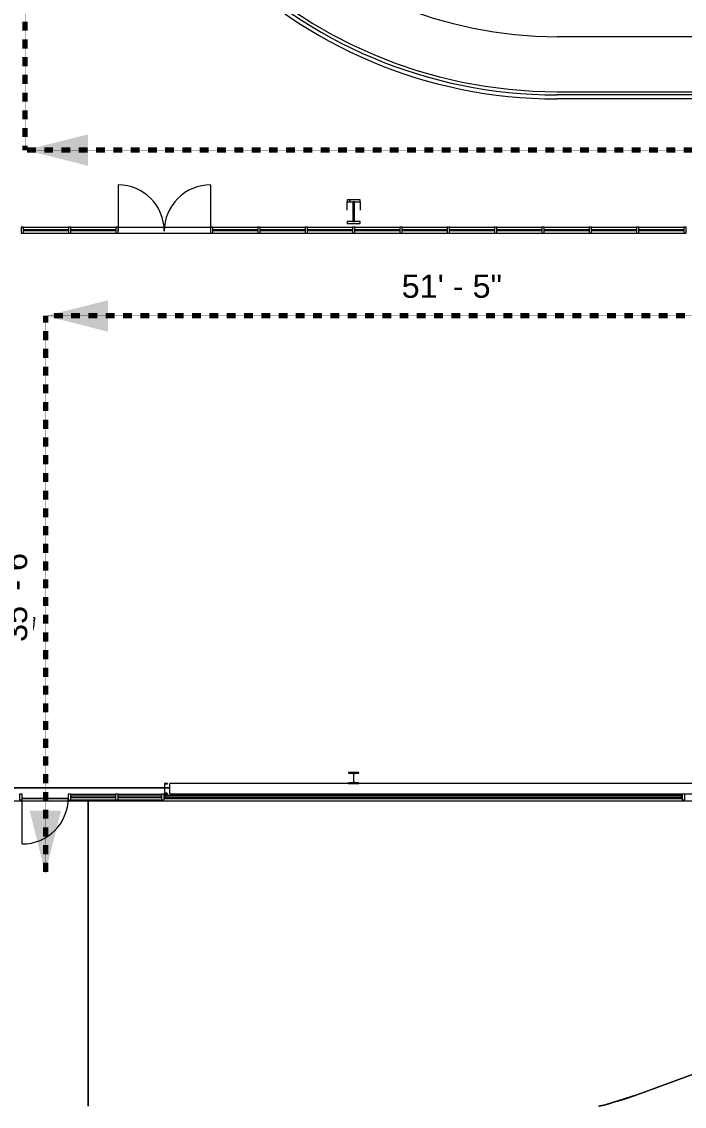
# Model space of a CAD drawing. Header units: inches. Extents: x -1442 to 59636, y -36095 to 792.
# Drawn here: x 56105 to 56611, y -23034 to -22205 of the extents above; entities that cross this region are included whole.
import ezdxf

# ---------------------------------------------------------------- set-up
doc = ezdxf.new("R2010")
doc.units = ezdxf.units.IN
doc.header["$MEASUREMENT"] = 0
doc.linetypes.add('Dash', pattern=[0.25, 0.125, -0.125])
for name, color, linetype, lineweight in [('A-ANNO-IDEN', 131, 'Continuous', 9), ('A-ANNO-NOTE', 131, 'Continuous', 9), ('A-DOOR', 31, 'Continuous', 9), ('A-FLOR', 192, 'Continuous', 9), ('A-FLOR-HRAL', 11, 'Continuous', 13), ('A-FLOR-OTLN', 90, 'Continuous', 13), ('A-GENM', 13, 'Continuous', 9), ('A-GLAZ-CURT', 52, 'Continuous', 13), ('A-GLAZ-CWMG', 51, 'Continuous', 13), ('A-SITE-SWLK', 140, 'Continuous', 9), ('A-WALL', 113, 'Continuous', 9), ('C-TOPO', 7, 'Continuous', 9), ('L-SITE-WALL', 31, 'Continuous', 13), ('S-BEAM', 12, 'Continuous', 9), ('S-COLS', 52, 'Continuous', 13)]:
    doc.layers.add(name, color=color, linetype=linetype, lineweight=lineweight)
doc.styles.add('Arial_2', font='arial.ttf', dxfattribs={"height": 17.703593})
pattern_1 = [(225, (56358.36, -22360.053), (19.00703, -19.00703), []), (225, (56358.36, -22388.853), (19.00703, -19.00703), [])]

# ---------------------------------------------------------------- blocks, each defined once
blk = doc.blocks.new('Struct_Xcel_Sports Complex_rvt-2-Egress Plan')
at = {"layer": 'A-FLOR', "color": 10, "lineweight": 13}
for p, q in [((22941.27, -22790.8), (22810.7, -22790.8)), ((22945.27, -22790.8), (22941.57, -22790.8))]:
    blk.add_line(p, q, dxfattribs=at)
at = {"layer": 'L-SITE-WALL', "color": 10}
for p, q in [((22810.7, -22790.8), (22941.27, -22790.8)), ((22941.57, -22790.8), (22945.27, -22790.8)), ((22867.77, -22798.8), (22832.58, -22798.8)), ((22941.27, -22798.8), (22941.02, -22798.8)), ((23336.77, -22798.8), (22941.33, -22798.8)), ((23337.08, -22798.8), (23336.83, -22798.8))]:
    blk.add_line(p, q, dxfattribs=at)
blk = doc.blocks.new('W-Wide Flange-Column - B2_E-1389165-Egress Plan')
at = {"layer": 'S-COLS', "lineweight": 15}
for p, q in [((4, 4.13), (-4, 4.13)), ((-4, 4.13), (-4, 3.69)), ((-4, 3.69), (-0.84, 3.69)), ((-0.14, 3), (-0.14, -3)), ((0.14, -3), (0.14, 3)), ((0.84, 3.69), (4, 3.69)), ((4, 3.69), (4, 4.13)), ((-0.84, -3.69), (-4, -3.69)), ((-4, -3.69), (-4, -4.12)), ((-4, -4.12), (4, -4.12)), ((4, -3.69), (0.84, -3.69)), ((4, -4.12), (4, -3.69))]:
    blk.add_line(p, q, dxfattribs=at)
for centre, start, end in [((-0.84, 3), 0, 90), ((0.84, 3), 90, 180), ((-0.84, -3), 270, 0), ((0.84, -3), 180, 270)]:
    blk.add_arc(centre, 0.691, start, end, dxfattribs=at)
blk = doc.blocks.new('Rectangular Mullion - Profile_Polycarbonate_Upper and left-1184084-Egress Plan')
at = {"layer": 'A-GLAZ-CWMG'}
for p, q in [((-2.75, 1.29), (0, 1.29)), ((-2.75, 0.79), (-2.75, 1.29)), ((-2.5, 0.79), (-2.75, 0.79)), ((-0.06, 1.22), (-2.69, 1.22)), ((-2.69, 1.22), (-2.69, 0.85)), ((-2.69, 0.85), (-2.5, 0.85)), ((-2.5, 0.85), (-2.5, 0.79)), ((-0.06, -1.15), (-0.06, 1.22)), ((0, 1.29), (0, -1.21)), ((-2.75, -1.21), (-2.75, -0.79)), ((-2.75, -0.79), (-2.5, -0.79)), ((0, -1.21), (-2.75, -1.21)), ((-2.5, -0.85), (-2.69, -0.85)), ((-2.69, -0.85), (-2.69, -1.15)), ((-2.69, -1.15), (-0.06, -1.15)), ((-2.5, -0.79), (-2.5, -0.85))]:
    blk.add_line(p, q, dxfattribs=at)
blk = doc.blocks.new('Rectangular Mullion - Profile_Polycarbonate_right-1184085-Egress Plan')
at = {"layer": 'A-GLAZ-CWMG'}
for p, q in [((0, 1.29), (-2.75, 1.29)), ((-2.75, 1.29), (-2.75, 0.79)), ((-2.75, 0.79), (-2.5, 0.79)), ((-2.69, 0.85), (-2.69, 1.22)), ((-2.69, 1.22), (-0.06, 1.22)), ((-2.5, 0.85), (-2.69, 0.85)), ((-2.5, 0.79), (-2.5, 0.85)), ((-0.06, 1.22), (-0.06, -1.15)), ((0, -1.21), (0, 1.29)), ((-2.5, -0.79), (-2.75, -0.79)), ((-2.75, -0.79), (-2.75, -1.21)), ((-2.75, -1.21), (0, -1.21)), ((-2.69, -1.15), (-2.69, -0.85)), ((-2.69, -0.85), (-2.5, -0.85)), ((-0.06, -1.15), (-2.69, -1.15)), ((-2.5, -0.85), (-2.5, -0.79))]:
    blk.add_line(p, q, dxfattribs=at)
blk = doc.blocks.new('Top Rail Type - Top Rail_Internal_-939601-Egress Plan')
at = {"layer": 'A-FLOR-HRAL', "lineweight": 9}
for p, q in [((24222.81, -22261.26), (23241.39, -22261.26)), ((24222.81, -22264.3), (23241.39, -22264.3))]:
    blk.add_line(p, q, dxfattribs=at)
for radius in [365.52, 362.48]:
    blk.add_arc((23241.39, -21898.78), radius, 180, 270, dxfattribs=at)
blk = doc.blocks.new('columns and girder2 - one-V32-Egress Plan')
at = {"layer": 'S-BEAM'}
h = blk.add_hatch(dxfattribs=at)
h.set_pattern_fill('FP_31', color=256, style=0, pattern_type=2)
h.set_pattern_definition(pattern_1)
h.paths.add_polyline_path([(-0.63, -0.5), (-5, -0.5), (-5, -2), (5, -2), (5, -0.5), (0, -0.5)], flags=0)
h.paths.add_polyline_path([(-0.63, -17.03), (-5, -17.03), (-5, -18.55), (5, -18.55), (5, -17.03), (0, -17.03)], flags=0)
h.paths.add_polyline_path([(-1.52, -1204.89), (-5, -1204.89), (-5, -1206.4), (5, -1206.4), (5, -1204.89), (-0.63, -1204.89)], flags=0)
h.paths.add_polyline_path([(5, -1224.25), (-5, -1224.25), (-5, -1225), (5, -1225)], flags=0)
h = blk.add_hatch(dxfattribs=at)
h.set_pattern_fill('FP_31', color=256, style=0, pattern_type=2)
h.set_pattern_definition(pattern_1)
h.paths.add_polyline_path([(-0.63, -2), (-0.63, -17.03), (0.62, -17.03), (0.62, -2), (0, -2)], flags=0)
h.paths.add_polyline_path([(0.5, -1206.4), (-0.63, -1206.4), (-0.63, -1224.25), (0.62, -1224.25), (0.62, -1206.4)], flags=0)
at = {"layer": 'S-BEAM', "lineweight": 15}
for p, q in [((5, -0.5), (-5, -0.5)), ((-5, -0.5), (-5, -2)), ((-5, -2), (5, -2)), ((0.62, -2), (-0.63, -2)), ((-0.63, -2), (-0.63, -17.03)), ((0.62, -17.03), (0.62, -2)), ((5, -2), (5, -0.5)), ((5, -17.03), (-5, -17.03)), ((-5, -17.03), (-5, -18.55)), ((-5, -18.55), (5, -18.55)), ((-0.63, -17.03), (0.62, -17.03)), ((5, -18.55), (5, -17.03))]:
    blk.add_line(p, q, dxfattribs=at)
at = {"layer": 'S-BEAM', "lineweight": 13}
for p, q in [((-5, -17.03), (-5, -10.69)), ((5, -10.69), (5, -17.03))]:
    blk.add_line(p, q, dxfattribs=at)
blk = doc.blocks.new('Rectangular Mullion - Exterior 2_ x 4_5_-827470-Egress Plan')
at = {"layer": 'A-GLAZ-CWMG'}
for p, q in [((-1, 1.5), (1, 1.5)), ((-1, -3), (-1, 1.5)), ((1, 1.5), (1, -3)), ((1, -3), (-1, -3))]:
    blk.add_line(p, q, dxfattribs=at)
blk = doc.blocks.new('System Panel - INSULATED LOW-E GLAZING _SEE ELEVATIONS FOR U-FACTOR_ SHGC_ _ LT_-1142335-Egress Plan')
at = {"layer": 'A-GLAZ-CURT', "lineweight": 9}
for p, q in [((16.53125, -0.25), (-16.53125, -0.25)), ((-16.53125, -0.25), (-16.53125, -1.25)), ((-16.53125, -1.25), (16.53125, -1.25)), ((16.53125, -1.25), (16.53125, -0.25))]:
    blk.add_line(p, q, dxfattribs=at)
at = {"layer": 'A-GLAZ-CURT'}
for p, q in [((-16.53125, -1.25), (-16.53125, -0.25)), ((16.53125, -0.25), (-16.53125, -0.25)), ((-16.53125, -1.25), (16.53125, -1.25)), ((16.53125, -0.25), (16.53125, -1.25))]:
    blk.add_line(p, q, dxfattribs=at)
blk = doc.blocks.new('System Panel - INSULATED LOW-E GLAZING _SEE ELEVATIONS FOR U-FACTOR_ SHGC_ _ LT_-827433-Egress Plan')
at = {"layer": 'A-GLAZ-CURT', "lineweight": 9}
for p, q in [((17.09375, -0.25), (-17.09375, -0.25)), ((-17.09375, -0.25), (-17.09375, -1.25)), ((-17.09375, -1.25), (17.09375, -1.25)), ((17.09375, -1.25), (17.09375, -0.25))]:
    blk.add_line(p, q, dxfattribs=at)
at = {"layer": 'A-GLAZ-CURT'}
for p, q in [((-17.09375, -1.25), (-17.09375, -0.25)), ((17.09375, -0.25), (-17.09375, -0.25)), ((-17.09375, -1.25), (17.09375, -1.25)), ((17.09375, -0.25), (17.09375, -1.25))]:
    blk.add_line(p, q, dxfattribs=at)
blk = doc.blocks.new('Door_Single_Storefront - one-1371403-Egress Plan')
at = {"layer": 'A-DOOR', "lineweight": 13}
blk.add_line((-17.59375, -35.1875), (-17.59375, 0), dxfattribs=at)
blk.add_arc((-17.59375, 0), 35.1875, 270, 0, dxfattribs=at)
blk = doc.blocks.new('Rectangular Mullion - Exterior 2_ x 4_5_-1135321-Egress Plan')
at = {"layer": 'A-GLAZ-CWMG'}
for p, q in [((22278.7, -22795.43), (22311.77, -22795.43)), ((22278.7, -22799.93), (22311.77, -22799.93))]:
    blk.add_line(p, q, dxfattribs=at)
blk = doc.blocks.new('Rectangular Mullion - Exterior 2_ x 4_5_-1305167-Egress Plan')
at = {"layer": 'A-GLAZ-CWMG'}
for p, q in [((22869.77, -22795.43), (22903.95, -22795.43)), ((22869.77, -22799.93), (22903.95, -22799.93))]:
    blk.add_line(p, q, dxfattribs=at)
blk = doc.blocks.new('Rectangular Mullion - Exterior 2_ x 4_5_-1142382-Egress Plan')
at = {"layer": 'A-GLAZ-CWMG'}
for p, q in [((0, 3), (-2, 3)), ((-2, 3), (-2, -1.5)), ((0, -1.5), (0, 3)), ((-2, -1.5), (0, -1.5))]:
    blk.add_line(p, q, dxfattribs=at)
blk = doc.blocks.new('Rectangular Mullion - Exterior 2_ x 4_5_-827464-Egress Plan')
at = {"layer": 'A-GLAZ-CWMG'}
for p, q in [((-1, 3), (1, 3)), ((-1, -1.5), (-1, 3)), ((1, 3), (1, -1.5)), ((1, -1.5), (-1, -1.5))]:
    blk.add_line(p, q, dxfattribs=at)
blk = doc.blocks.new('System Panel - Interior Glazing-1220293-Egress Plan')
at = {"layer": 'A-GLAZ-CURT', "lineweight": 9}
for p, q in [((17.21875, -0.5625), (-17.21875, -0.5625)), ((-17.21875, -0.5625), (-17.21875, -0.9375)), ((-17.21875, -0.9375), (17.21875, -0.9375)), ((17.21875, -0.9375), (17.21875, -0.5625))]:
    blk.add_line(p, q, dxfattribs=at)
blk = doc.blocks.new('Door_Single_Storefront - one-1970956-Egress Plan')
at = {"layer": 'A-DOOR', "lineweight": 13}
blk.add_line((-17.65625, -35.3125), (-17.65625, 0), dxfattribs=at)
blk.add_arc((-17.65625, 0), 35.3125, 270, 0, dxfattribs=at)
blk = doc.blocks.new('Door_Single_Storefront - one-1970957-Egress Plan')
at = {"layer": 'A-DOOR', "lineweight": 13}
blk.add_line((-17.65625, 35.3125), (-17.65625, 0), dxfattribs=at)
blk.add_arc((-17.65625, 0), 35.3125, 360, 90, dxfattribs=at)
blk = doc.blocks.new('Rectangular Mullion - Interior 1_75_ x 4_5_-1179494-Egress Plan')
at = {"layer": 'A-GLAZ-CWMG'}
for p, q in [((24570.45, -22362.3), (24604.89, -22362.3)), ((24570.45, -22366.8), (24604.89, -22366.8))]:
    blk.add_line(p, q, dxfattribs=at)
blk = doc.blocks.new('Rectangular Mullion - Interior 1_75_ x 4_5_-1220290-Egress Plan')
at = {"layer": 'A-GLAZ-CWMG'}
for p, q in [((-0.875, 3), (0.875, 3)), ((-0.875, -1.5), (-0.875, 3)), ((0.875, 3), (0.875, -1.5)), ((0.875, -1.5), (-0.875, -1.5))]:
    blk.add_line(p, q, dxfattribs=at)
blk = doc.blocks.new('Girt_C - 8_D-1665748-Egress Plan')
at = {"layer": 'S-BEAM', "lineweight": 13}
for p, q in [((23081.89, -22787.3), (22945.27, -22787.3)), ((22945.27, -22787.49), (22945.27, -22787.3)), ((22945.27, -22795.12), (22945.27, -22787.49)), ((23371.39, -22787.3), (23089.89, -22787.3)), ((22945.27, -22795.3), (22945.27, -22795.12)), ((22945.27, -22795.3), (23375.52, -22795.3))]:
    blk.add_line(p, q, dxfattribs=at)
blk = doc.blocks.new('Single-Flush - 36_ x 84_-1972644-Egress Plan')
at = {"layer": 'A-DOOR', "lineweight": 13}
for p, q in [((16, -3), (16, -39.01)), ((18, -3), (16, -3)), ((18, -3), (18, -39.01)), ((18, -39.01), (16, -39.01))]:
    blk.add_line(p, q, dxfattribs=at)
at = {"layer": 'A-DOOR'}
blk.add_arc((18, -3), 36.07, 180, 266.82115, dxfattribs=at)
blk = doc.blocks.new('Path of Travel - 01 Start-1856035-Egress Plan')
at = {"layer": 'A-GENM', "linetype": 'Dash', "lineweight": 70}
blk.add_line((8.96, 0), (625.96, 0), dxfattribs=at)
blk = doc.blocks.new('Path of Travel - 02 Middle-1855728-Egress Plan')
at = {"layer": 'A-GENM', "linetype": 'Dash', "lineweight": 70}
blk.add_line((8.96, 0), (434.96, 0), dxfattribs=at)
blk = doc.blocks.new('Path of Travel - 02 Middle-1854587-Egress Plan')
at = {"layer": 'A-GENM', "linetype": 'Dash', "lineweight": 70}
blk.add_line((8.96, 0), (2057.96, 0), dxfattribs=at)
blk = doc.blocks.new('Path of Travel - 02 Middle-1871645-Egress Plan')
at = {"layer": 'A-GENM', "linetype": 'Dash', "lineweight": 70}
blk.add_line((8.96, 0), (799.08, 0), dxfattribs=at)
blk = doc.blocks.new('Rectangular Mullion - Interior 1_75_ x 4_5_-1970954-Egress Plan')
at = {"layer": 'A-GLAZ-CWMG'}
for p, q in [((22905.83, -22362.3), (22941.14, -22362.3)), ((22905.83, -22366.8), (22941.14, -22366.8))]:
    blk.add_line(p, q, dxfattribs=at)
blk = doc.blocks.new('Rectangular Mullion - Interior 1_75_ x 4_5_-1970955-Egress Plan')
at = {"layer": 'A-GLAZ-CWMG'}
for p, q in [((22941.14, -22362.3), (22976.45, -22362.3)), ((22941.14, -22366.8), (22976.45, -22366.8))]:
    blk.add_line(p, q, dxfattribs=at)

msp = doc.modelspace()

# ---------------------------------------------------------------- hatches: boundary and pattern name
at = {"layer": 'A-ANNO-NOTE'}
for points in [[(56155.3, -22315.41), (56155.3, -22291.41), (56107.3, -22303.41), (56127.03, -22308.34)], [(56170.69, -22442.15), (56170.69, -22418.15), (56122.69, -22430.15)], [(56122.69, -22856.15), (56134.69, -22808.15), (56110.69, -22808.15)]]:
    msp.add_hatch(color=256, dxfattribs=at).paths.add_polyline_path(points, flags=0)
at = {"layer": 'S-COLS', "lineweight": 9}
h = msp.add_hatch(dxfattribs=at)
h.set_pattern_fill('FP_11', color=256, style=0, pattern_type=2)
h.set_pattern_definition([(45, (33272.468, 0), (-19.00703, 19.00703), []), (45, (33272.468, 28.8), (-19.00703, 19.00703), [])])
h.paths.add_polyline_path([(56215.68, -22795.3), (56216.06, -22795.28), (56215.96, -22795.03), (56215.68, -22794.91), (56214.04, -22794.65), (56214.07, -22787.95), (56215.96, -22787.58), (56216.07, -22787.3), (56213.73, -22787.33), (56213.73, -22795.3), (56214.04, -22795.3)], flags=0)

# ---------------------------------------------------------------- linework, layer by layer
at = {"layer": 'A-FLOR', "lineweight": 13}
msp.add_line((56513.86, -22258.78), (57495.89, -22258.78), dxfattribs=at)
msp.add_arc((56513.86, -21898.78), 360, 180, 270, dxfattribs=at)
at = {"layer": 'A-FLOR-OTLN'}
msp.add_line((57495.89, -22216.78), (56513.86, -22216.78), dxfattribs=at)
for radius in [360, 318]:
    msp.add_arc((56513.86, -21898.78), radius, 180, 270, dxfattribs=at)
at = {"layer": 'A-SITE-SWLK', "lineweight": 13}
for p, q in [((56155.48, -23033.98), (56155.48, -22799.93)), ((56575.68, -23024.99), (56879.79, -22914.31))]:
    msp.add_line(p, q, dxfattribs=at)
msp.add_arc((56473.08, -22743.09), 300, 284.08676, 290, dxfattribs=at)
at = {"layer": 'A-WALL', "lineweight": 25}
for p, q in [((56609.23, -22796.91), (56213.8, -22796.91)), ((56213.8, -22796.91), (56213.8, -22798.48)), ((56213.8, -22798.48), (56609.23, -22798.48)), ((56609.23, -22798.48), (56609.23, -22796.91))]:
    msp.add_line(p, q, dxfattribs=at)
at = {"layer": 'C-TOPO', "lineweight": 13}
for p, q in [((56213.73, -22790.8), (56083.17, -22790.8)), ((56217.73, -22790.8), (56214.04, -22790.8)), ((56105.05, -22798.8), (56140.23, -22798.8)), ((56140.23, -22798.8), (56105.05, -22798.8)), ((56155.48, -22799.93), (56155.48, -23033.98)), ((56155.48, -23033.98), (56155.48, -22799.93)), ((56575.68, -23024.99), (56879.79, -22914.31)), ((56879.79, -22914.31), (56575.68, -23024.99)), ((56550.72, -23032.86), (56575.68, -23024.99)), ((56575.68, -23024.99), (56550.72, -23032.86)), ((56545.69, -23033.98), (56550.72, -23032.86)), ((56550.72, -23032.86), (56545.69, -23033.98))]:
    msp.add_line(p, q, dxfattribs=at)
at = {"layer": 'L-SITE-WALL'}
for p, q in [((56105.05, -22798.8), (56140.23, -22798.8)), ((56213.48, -22798.8), (56213.74, -22798.8)), ((56213.8, -22798.8), (56609.23, -22798.8)), ((56609.29, -22798.8), (56609.55, -22798.8)), ((58505.29, -22800.8), (56047.48, -22800.8))]:
    msp.add_line(p, q, dxfattribs=at)
at = {"layer": 'S-COLS', "lineweight": 15}
for p, q in [((56216.07, -22787.3), (56213.73, -22787.3)), ((56213.73, -22787.3), (56213.73, -22795.3)), ((56214.04, -22787.95), (56215.68, -22787.69)), ((56214.04, -22794.65), (56214.04, -22787.95)), ((56213.73, -22795.3), (56216.07, -22795.3)), ((56215.68, -22794.91), (56214.04, -22794.65))]:
    msp.add_line(p, q, dxfattribs=at)
for centre, start, end in [((56215.68, -22787.3), 270, 0), ((56215.68, -22795.3), 0, 90)]:
    msp.add_arc(centre, 0.39, start, end, dxfattribs=at)

# ---------------------------------------------------------------- block references
at = {"layer": 'A-DOOR', "lineweight": 13}
for name, p in [('Door_Single_Storefront - one-1970957-Egress Plan', (56195.95, -22365.3)), ('Door_Single_Storefront - one-1371403-Egress Plan', (56122.64, -22798.43))]:
    msp.add_blockref(name, p, dxfattribs=at)
for name, p, rotation in [('Door_Single_Storefront - one-1970956-Egress Plan', (56231.26, -22365.3), 180), ('Single-Flush - 36_ x 84_-1972644-Egress Plan', (56075.48, -22678.58), 89.99999999999206)]:
    msp.add_blockref(name, p, dxfattribs=dict(at, rotation=rotation))
at = {"layer": 'A-FLOR-HRAL', "lineweight": 9}
msp.add_blockref('Top Rail Type - Top Rail_Internal_-939601-Egress Plan', (33272.47, 0), dxfattribs=at)
at = {"layer": 'A-GENM', "lineweight": 13}
for name, p, rotation in [('Path of Travel - 02 Middle-1871645-Egress Plan', (56107.3, -22312.37), 90), ('Path of Travel - 02 Middle-1854587-Egress Plan', (58165.26, -22303.41), 180), ('Path of Travel - 01 Start-1856035-Egress Plan', (56748.65, -22430.15), 180), ('Path of Travel - 02 Middle-1855728-Egress Plan', (56122.69, -22421.19), 270)]:
    msp.add_blockref(name, p, dxfattribs=dict(at, rotation=rotation))
at = {"layer": 'A-GLAZ-CURT', "rotation": 180}
for name, p in [('System Panel - Interior Glazing-1220293-Egress Plan', (56123.14, -22365.3)), ('System Panel - Interior Glazing-1220293-Egress Plan', (56159.33, -22365.3)), ('System Panel - Interior Glazing-1220293-Egress Plan', (56267.89, -22365.3)), ('System Panel - Interior Glazing-1220293-Egress Plan', (56304.08, -22365.3)), ('System Panel - Interior Glazing-1220293-Egress Plan', (56340.26, -22365.3)), ('System Panel - Interior Glazing-1220293-Egress Plan', (56376.45, -22365.3)), ('System Panel - Interior Glazing-1220293-Egress Plan', (56412.64, -22365.3)), ('System Panel - Interior Glazing-1220293-Egress Plan', (56448.83, -22365.3)), ('System Panel - Interior Glazing-1220293-Egress Plan', (56485.01, -22365.3)), ('System Panel - Interior Glazing-1220293-Egress Plan', (56521.2, -22365.3)), ('System Panel - Interior Glazing-1220293-Egress Plan', (56557.39, -22365.3)), ('System Panel - Interior Glazing-1220293-Egress Plan', (56593.58, -22365.3)), ('System Panel - INSULATED LOW-E GLAZING _SEE ELEVATIONS FOR U-FACTOR_ SHGC_ _ LT_-827433-Egress Plan', (56159.33, -22798.43)), ('System Panel - INSULATED LOW-E GLAZING _SEE ELEVATIONS FOR U-FACTOR_ SHGC_ _ LT_-1142335-Egress Plan', (56194.95, -22798.43))]:
    msp.add_blockref(name, p, dxfattribs=at)
at = {"layer": 'A-GLAZ-CWMG', "extrusion": (0, 0, -1)}
for name, p in [('Rectangular Mullion - Interior 1_75_ x 4_5_-1220290-Egress Plan', (-56105.05, -22365.3)), ('Rectangular Mullion - Interior 1_75_ x 4_5_-1220290-Egress Plan', (-56141.23, -22365.3)), ('Rectangular Mullion - Interior 1_75_ x 4_5_-1220290-Egress Plan', (-56177.42, -22365.3)), ('Rectangular Mullion - Interior 1_75_ x 4_5_-1220290-Egress Plan', (-56249.8, -22365.3)), ('Rectangular Mullion - Interior 1_75_ x 4_5_-1220290-Egress Plan', (-56285.98, -22365.3)), ('Rectangular Mullion - Interior 1_75_ x 4_5_-1220290-Egress Plan', (-56322.17, -22365.3)), ('Rectangular Mullion - Interior 1_75_ x 4_5_-1220290-Egress Plan', (-56358.36, -22365.3)), ('Rectangular Mullion - Interior 1_75_ x 4_5_-1220290-Egress Plan', (-56394.55, -22365.3)), ('Rectangular Mullion - Interior 1_75_ x 4_5_-1220290-Egress Plan', (-56430.73, -22365.3)), ('Rectangular Mullion - Interior 1_75_ x 4_5_-1220290-Egress Plan', (-56466.92, -22365.3)), ('Rectangular Mullion - Interior 1_75_ x 4_5_-1220290-Egress Plan', (-56503.11, -22365.3)), ('Rectangular Mullion - Interior 1_75_ x 4_5_-1220290-Egress Plan', (-56539.3, -22365.3)), ('Rectangular Mullion - Interior 1_75_ x 4_5_-1220290-Egress Plan', (-56575.48, -22365.3)), ('Rectangular Mullion - Interior 1_75_ x 4_5_-1220290-Egress Plan', (-56611.67, -22365.3)), ('Rectangular Mullion - Exterior 2_ x 4_5_-827464-Egress Plan', (-56104.05, -22798.43)), ('Rectangular Mullion - Exterior 2_ x 4_5_-827464-Egress Plan', (-56141.23, -22798.43)), ('Rectangular Mullion - Exterior 2_ x 4_5_-827464-Egress Plan', (-56177.42, -22798.43)), ('Rectangular Mullion - Profile_Polycarbonate_Upper and left-1184084-Egress Plan', (-56213.73, -22797.69))]:
    msp.add_blockref(name, p, dxfattribs=at)
at = {"layer": 'A-GLAZ-CWMG'}
for name, p in [('Rectangular Mullion - Interior 1_75_ x 4_5_-1179494-Egress Plan', (31535.47, 0)), ('Rectangular Mullion - Interior 1_75_ x 4_5_-1179494-Egress Plan', (31571.66, 0)), ('Rectangular Mullion - Interior 1_75_ x 4_5_-1970954-Egress Plan', (33272.47, 0)), ('Rectangular Mullion - Interior 1_75_ x 4_5_-1970955-Egress Plan', (33272.47, 0)), ('Rectangular Mullion - Interior 1_75_ x 4_5_-1179494-Egress Plan', (31680.22, 0)), ('Rectangular Mullion - Interior 1_75_ x 4_5_-1179494-Egress Plan', (31716.41, 0)), ('Rectangular Mullion - Interior 1_75_ x 4_5_-1179494-Egress Plan', (31752.59, 0)), ('Rectangular Mullion - Interior 1_75_ x 4_5_-1179494-Egress Plan', (31788.78, 0)), ('Rectangular Mullion - Interior 1_75_ x 4_5_-1179494-Egress Plan', (31824.97, 0)), ('Rectangular Mullion - Interior 1_75_ x 4_5_-1179494-Egress Plan', (31861.16, 0)), ('Rectangular Mullion - Interior 1_75_ x 4_5_-1179494-Egress Plan', (31897.34, 0)), ('Rectangular Mullion - Interior 1_75_ x 4_5_-1179494-Egress Plan', (31933.53, 0)), ('Rectangular Mullion - Interior 1_75_ x 4_5_-1179494-Egress Plan', (31969.72, 0)), ('Rectangular Mullion - Interior 1_75_ x 4_5_-1179494-Egress Plan', (32005.91, 0)), ('Rectangular Mullion - Exterior 2_ x 4_5_-1305167-Egress Plan', (33272.47, 0)), ('Rectangular Mullion - Exterior 2_ x 4_5_-1135321-Egress Plan', (33899.72, 0)), ('Rectangular Mullion - Exterior 2_ x 4_5_-1142382-Egress Plan', (56213.48, -22798.43)), ('Rectangular Mullion - Profile_Polycarbonate_right-1184085-Egress Plan', (56609.3, -22797.69))]:
    msp.add_blockref(name, p, dxfattribs=at)
at = {"layer": 'A-GLAZ-CWMG', "extrusion": (0, 0, -1), "rotation": 180}
msp.add_blockref('Rectangular Mullion - Exterior 2_ x 4_5_-827470-Egress Plan', (-56610.55, -22798.43), dxfattribs=at)
at = {"layer": 'S-BEAM', "lineweight": 13, "rotation": 180}
msp.add_blockref('columns and girder2 - one-V32-Egress Plan', (56358.36, -22360.05), dxfattribs=at)
at = {"layer": 'S-BEAM', "lineweight": 13}
msp.add_blockref('Girt_C - 8_D-1665748-Egress Plan', (33272.47, 0), dxfattribs=at)
at = {"layer": 'S-COLS', "rotation": 180}
msp.add_blockref('W-Wide Flange-Column - B2_E-1389165-Egress Plan', (56358.36, -22783.18), dxfattribs=at)

# ---------------------------------------------------------------- texts
at = {"layer": 'A-ANNO-IDEN', "insert": (56433.46, -22398.56), "char_height": 17.704, "width": 91.368, "attachment_point": 2, "line_spacing_factor": 0.938532, "style": 'Arial_2', "bg_fill": 3, "box_fill_scale": 1.25, "bg_fill_color": 0, "bg_fill_transparency": 0}
msp.add_mtext('51\' - 5"', dxfattribs=at)

# ---------------------------------------------------------------- next in the draw order: texts
at = {"layer": 'A-ANNO-IDEN', "insert": (56091.11, -22640.88), "char_height": 17.704, "width": 91.368, "attachment_point": 2, "rotation": 90, "line_spacing_factor": 0.938532, "style": 'Arial_2', "bg_fill": 3, "box_fill_scale": 1.25, "bg_fill_color": 0, "bg_fill_transparency": 0}
msp.add_mtext('35\' - 6"', dxfattribs=at)

# ---------------------------------------------------------------- next in the draw order: block references
at = {"color": 250, "lineweight": 5}
msp.add_blockref('Struct_Xcel_Sports Complex_rvt-2-Egress Plan', (33272.47, 0), dxfattribs=at)

doc.saveas('drawing.dxf')
